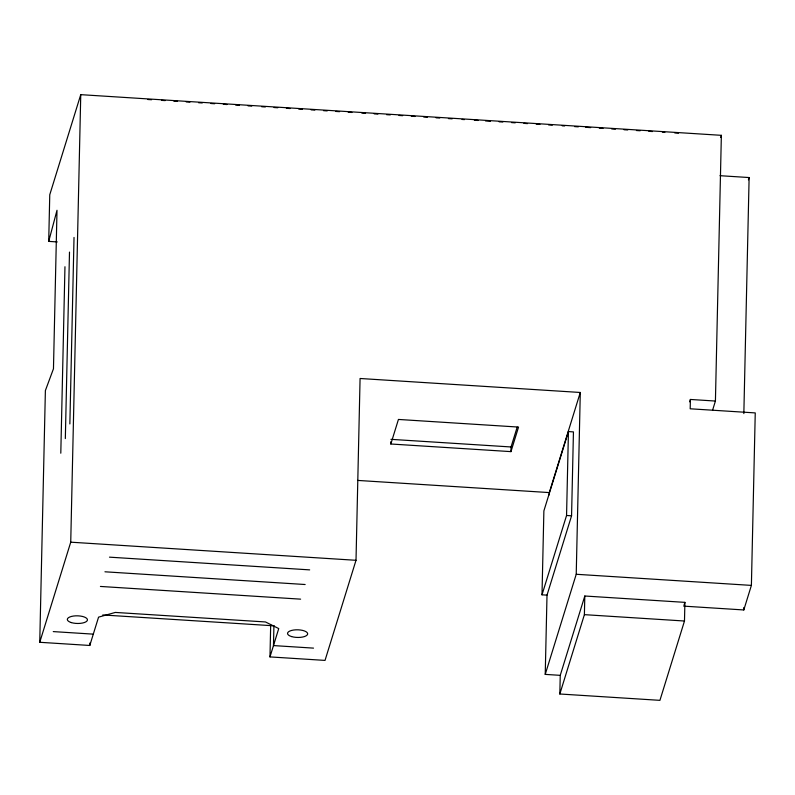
<?xml version="1.0" encoding="UTF-8"?>
<svg xmlns="http://www.w3.org/2000/svg" width="795" height="795" viewBox="0 0 795 795"><rect width="100%" height="100%" fill="white"/><g stroke="black" fill="none" stroke-linecap="round" stroke-linejoin="round"><path stroke-width="1.19" d="M560.246 675.343L559.829 693.995L659.93 700.345L684.485 621.014L684.902 602.362L584.812 596.011L560.246 675.343L545.231 674.389L576.226 574.278L580.29 392.472L360.075 378.49L356.011 560.296L325.026 660.406L269.972 656.909L278.737 628.577L265.48 621.958L115.335 612.428L98.57 617.139L89.795 645.47L39.75 642.29L45.385 390.564L53.464 368.781L57.002 210.278L48.714 241.382L57.26 241.928M48.714 241.382L49.757 194.765L80.752 94.655L721.363 135.329L715.42 401.048L712.529 410.379M60.798 453.21L64.961 266.742M65.329 438.572L69.493 252.095M69.861 423.934L74.024 237.457M39.75 642.29L70.735 542.18L80.752 94.655M89.795 645.47L89.855 643.016M269.972 656.909L270.688 624.87M273.907 626.53L273.48 645.58L313.518 648.124M390.832 443.998L398.434 419.442L518.549 427.074L510.946 451.63L390.832 443.998L390.882 441.672M510.946 451.63L511.056 446.969L517.207 427.084M547.01 595.137L542.001 594.819L543.879 510.907L568.435 431.576L573.443 431.894L571.565 515.806L547.01 595.137L545.231 674.389M549.246 494.917L549.305 492.582L580.29 392.472M542.001 594.819L566.557 515.488L568.435 431.576M559.829 693.995L584.395 614.654L584.812 596.011M715.42 401.048L690.398 399.458L690.189 408.789L755.25 412.913L751.394 585.398L743.792 609.954L683.73 606.138M743.842 413.599L749.119 177.543L720.002 175.695M743.792 609.954L743.842 607.479M720.697 137.485L721.363 135.329M748.413 179.839L749.119 177.543M689.663 401.813L690.398 399.458M684.028 605.194L684.902 602.362M147.86 99.504L151.567 99.743M161.464 100.369L165.171 100.597M173.837 101.154L177.543 101.382M186.199 101.939L189.916 102.177M198.571 102.724L202.278 102.962M210.943 103.509L214.65 103.748M223.306 104.294L227.022 104.533M235.678 105.079L239.384 105.318M248.05 105.864L251.757 106.103M261.654 106.729L265.361 106.967M274.017 107.514L277.733 107.752M286.389 108.299L290.105 108.537M298.761 109.084L302.468 109.322M311.123 109.869L314.84 110.108M323.495 110.654L327.212 110.893M335.868 111.439L339.574 111.678M348.23 112.224L351.947 112.463M361.844 113.089L365.551 113.327M374.207 113.874L377.923 114.112M386.579 114.659L390.285 114.897M398.951 115.444L402.658 115.682M411.313 116.229L415.03 116.468M423.685 117.014L427.392 117.253M436.058 117.799L439.764 118.038M448.42 118.584L452.136 118.823M462.024 119.449L464.499 119.608M474.396 120.234L478.103 120.472M485.526 120.939L490.475 121.257M499.131 121.804L502.847 122.042M511.503 122.589L515.21 122.828M523.875 123.374L527.582 123.613M536.237 124.159L539.954 124.398M548.61 124.944L552.316 125.183M562.214 125.809L564.688 125.968M574.586 126.594L578.293 126.832M585.716 127.309L590.665 127.617M599.321 128.174L603.037 128.402M611.693 128.959L615.4 129.188M624.055 129.744L627.772 129.973M636.427 130.529L640.144 130.758M648.799 131.314L652.506 131.543M662.404 132.179L664.878 132.328M674.776 132.964L678.483 133.192M390.931 439.337L511.056 446.969M357.541 480.409L549.305 492.582M566.557 515.488L571.565 515.806M70.735 542.18L356.011 560.296M576.226 574.278L751.394 585.398M109.481 557.156L309.672 569.876M104.95 571.794L305.141 584.514M584.395 614.654L684.485 621.014M100.418 586.442L300.609 599.152M102.774 614.952L274.315 625.844M53.265 631.598L93.303 634.142M291.576 636.576A10.077 3.826 1.3 0 0 307.605 634.261A10.077 3.826 1.3 0 0 293.603 630.038A10.077 3.826 1.3 0 0 291.576 636.576M71.361 622.594A10.077 3.826 1.3 0 0 87.39 620.279A10.077 3.826 1.3 0 0 73.388 616.055A10.077 3.826 1.3 0 0 71.361 622.594"/></g></svg>
